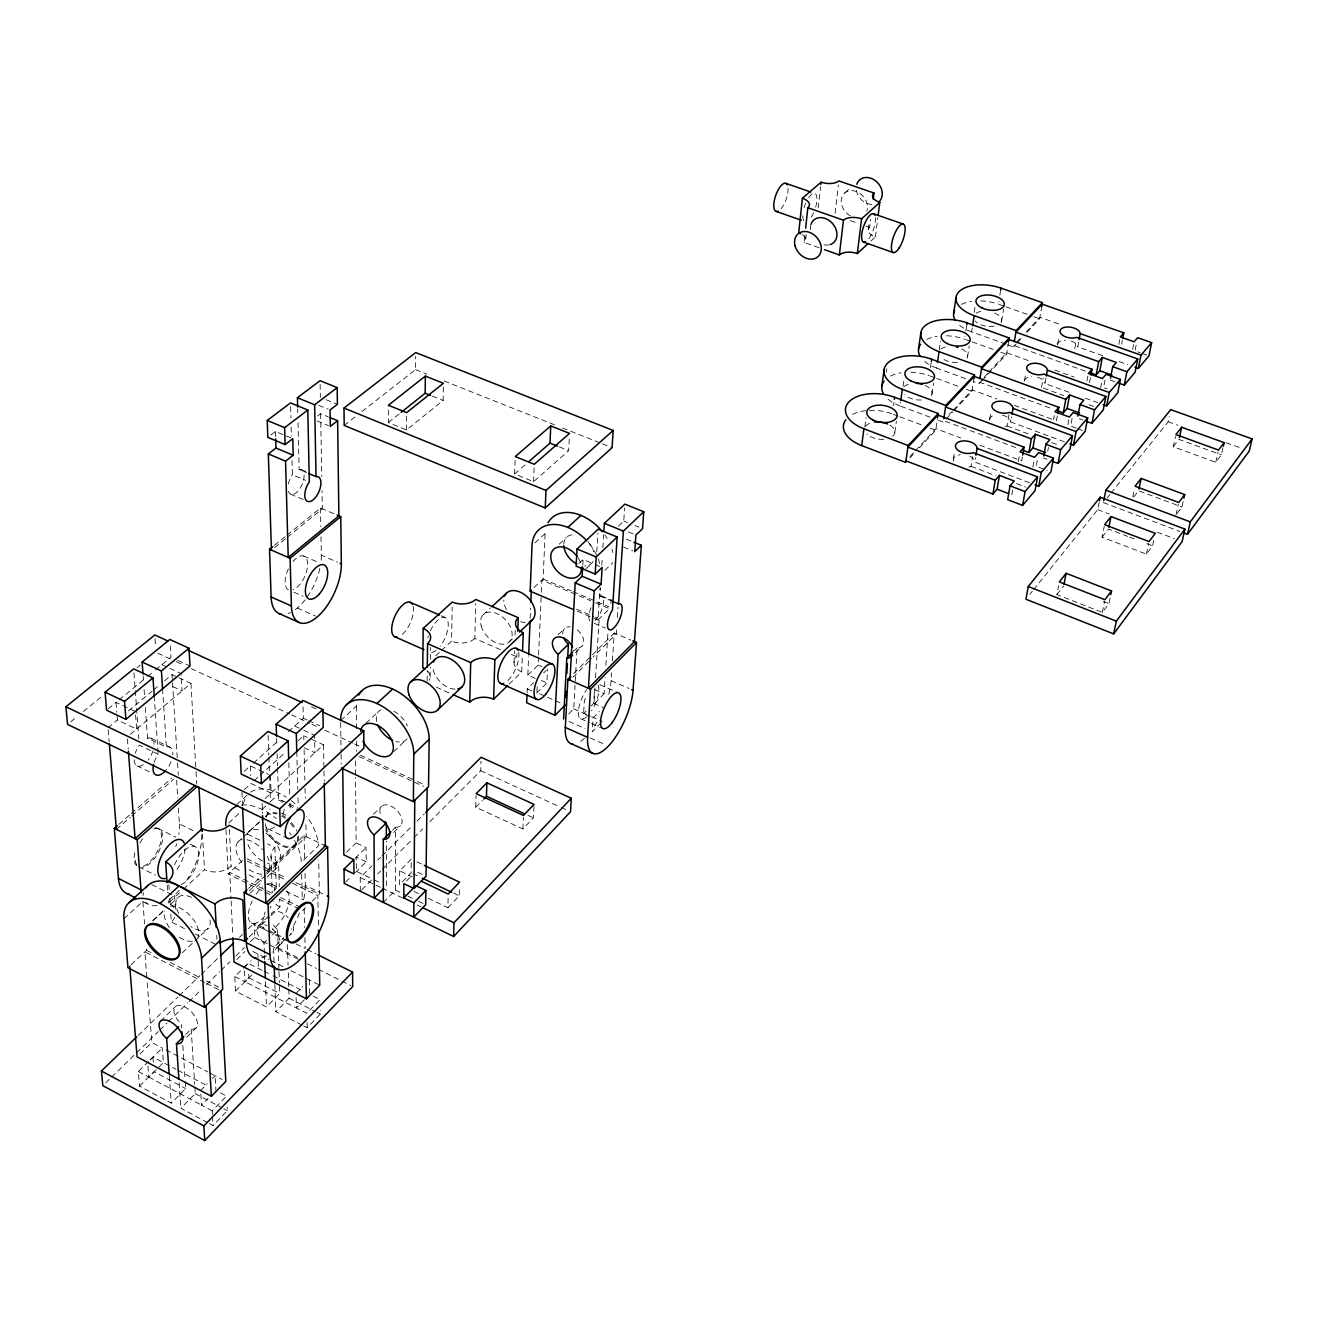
<?xml version="1.0" encoding="UTF-8"?>
<svg xmlns="http://www.w3.org/2000/svg" width="1318" height="1318" viewBox="0 0 1318 1318"><rect width="100%" height="100%" fill="white"/><g stroke="black" fill="none" stroke-linecap="round" stroke-linejoin="round"><path stroke-width="0.75" stroke-dasharray="5 3.75" d="M386.355 885.778L386.355 841.082M443.359 387.08L443.145 400.425L406.537 429.965L388.349 422.551L388.365 405.252M383.357 902.385L395.4 890.128L395.581 827.243A13.542 8.172 45.4 0 0 401.183 816.781A13.542 8.172 45.4 0 0 386.52 804.853A13.542 8.172 45.4 0 0 380.77 815.183M399.683 870.869L399.634 884.543L411.134 872.862L411.249 859.188L399.683 870.869L412.27 876.882M406.537 429.965L406.619 414.56M362.038 411.48L415.565 369.65L415.664 356.387M427.114 681.093L427.23 671.241M430.129 677.073L430.261 667.221M430.36 659.346L430.508 647.517M441.464 650.466L451.53 641.158L452.173 606.988M428.251 898.299L447.922 907.74L448.136 896.009M447.922 907.74L459.241 895.845L459.471 886.075M500.362 649.642L474.809 638.489L475.699 603.562M533.955 806.319L533.428 817.885L522.9 828.956L475.765 807.176L476.095 795.594M429.965 821.575L480.74 770.75L481.021 761.145M569.261 439.158L568.684 450.657L533.576 481.68L514.63 473.969L515.256 456.572M514.053 662.657L514.481 650.911M515.074 635.26L515.289 629.378M509.077 684.19L521.714 671.9A16.854 10.824 2 0 1 516.804 656.792L516.953 652.888M521.714 671.9L522.389 654.848M533.576 481.68L534.202 466.193M527.085 692.873L527.249 688.919L533.691 682.592M535.355 678.408L527.826 675.113L528.584 656.891M530.165 618.389L530.594 608.257M522.9 828.956L523.378 817.374M537.2 686.678L536.937 692.593L561.435 703.384M527.826 675.113L538.156 665.03L538.518 656.941M538.601 654.914L541.286 594.286M541.369 592.26L541.912 580.134L590.728 600.744M533.988 587.564L543.098 579.03L545.125 533.559A40.38 27.727 46.7 0 1 545.388 530.742M536.624 693.054L546.888 682.889L547.53 669.116M568.668 713.944L573.725 708.787L575.043 685.129M575.258 681.192L577.086 647.978A12.389 8.303 45.5 0 0 583.66 640.169A12.389 8.303 45.5 0 0 574.566 628.192M582.77 565.092L583.083 559.507L593.479 563.824M589.953 716.514L583.61 713.73L584.418 699.891L588.207 696.036M596.79 551.797L597.911 532.983M577.284 611.173L598.01 619.971L599.954 588.174M594.962 620.448A14.02 5.404 -66.9 0 0 603.216 604.797A14.02 5.404 -66.9 0 0 599.937 596.033L600.448 587.828M601.815 565.241L602.326 557.036M602.886 547.761L603.677 534.68M591.172 705.97L593.693 703.384L594.533 689.594L604.056 693.729L605.094 677.534M594.962 687.831L593.957 704.076L604.056 693.729M595.571 677.683L599.179 618.817L595.406 617.219M605.868 665.376L607.944 632.969M610.926 603.562L611.173 599.591M608.751 694.273A43.428 16.228 -66.2 0 0 611.107 680.698L611.618 672.757M612.409 660.829L614.237 633.019L630.927 640.12M616.544 629.806L616.28 633.892L593.116 657.056M617.368 617.516L618.043 607.269M618.422 526.096L623.76 521.038L624.633 507.875M818.956 247.702L804.095 242.446L804.985 234.274M805.677 239.448L806.336 233.319M818.214 208.03L820.603 186.53M835.118 213.236L838.38 184.965M868.298 229.678L869.32 221.572M870.885 241.079L875.416 236.927A13.18 6.656 6.9 0 1 869.682 227.388L870.687 219.299M875.416 236.927L877.854 217.602M864.872 426.999L866.091 417.691M886.289 372.417L886.767 368.743M897.986 416.06L892.319 413.934L892.615 411.859M893.472 405.614L893.901 402.484M894.84 432.32L896.388 421.15M930.113 417.213L900.029 405.96L900.54 402.27M903.044 386.273L904.082 378.909M934.824 377.755L929.272 375.712L929.569 373.653M930.459 367.491L931.216 362.335M931.958 394.164L933.572 383.126M965.616 378.711L936.637 368.084L937.164 364.443M939.157 350.143L940.492 341.065M919.354 447.774L935.731 430.228L937.691 417.015M970.312 341.23L964.595 339.171L965.056 336.123M965.847 331.049L966.621 325.958M974.167 312.382L975.106 306.32M967.56 356.849L969.257 345.959M1005.832 344.146L971.646 331.872L972.272 327.82M953.326 459.356L954.545 451.514M954.183 410.425L971.926 391.397L973.986 378.348M987.594 373.34L979.142 383.653L973.343 381.528M968.812 466.984A10.857 6.178 8.8 0 0 971.02 466.374L972.602 456.572M1004.036 306.171L998.401 304.178L998.896 301.179M999.868 295.166L1000.51 291.146M1029.49 482.75L974.842 462.091L975.534 457.824M1001.631 321.147L1003.608 309.038M989.67 419.256L990.938 411.513M981.877 380.721L1006.524 354.278L1008.649 341.395M1007.726 344.838L1013.427 346.881L1013.674 345.382L1086.559 371.544M1004.926 426.587A10.626 5.882 9.1 0 0 1007.067 426.011L1009.028 414.379M1064.384 441.794L1010.708 421.925L1011.581 416.85M1024.399 380.951L1025.717 373.307M1027.216 332.087L1039.638 318.758L1042.159 304.161M1011.829 494.81L1012.85 488.896M1018.32 461.629L1019.671 453.787M1022.373 456.951L1021.681 460.872L977.857 444.43M1041.5 387.459L1043.197 377.887M1069.013 392.27L1044.993 383.554L1046.162 376.866M1032.884 467.099L1034.284 459.257M1057.613 344.327L1058.964 336.765M1037.266 460.443L1036.212 466.308L1047.266 470.46M1047.728 451.333L1048.436 447.428M1053.576 419.503L1054.268 415.631M1056.393 420.837L1057.448 415.055M1074.763 348.71L1076.163 341.131M1102.754 355.745L1077.762 346.865L1078.816 341.082M1067.893 424.758L1068.964 418.959M1072.094 418.35L1070.644 426.076L1076.081 428.07M1086.922 381.133L1087.993 375.416M1089.541 382.599L1090.612 376.882M1110.036 598.207L1108.916 603.644L1102.293 612.425L1056.888 594.599L1058.634 585.538M1100.612 388.118L1102.079 380.474M1105.028 380.012L1103.545 387.657L1107.104 388.925M1118.801 344.459L1119.905 338.792M1121.618 344.146L1122.343 340.39M1033.625 589.64L1097.729 509.654L1099.13 502.537M1132.623 349.336L1133.76 343.685M1136.132 345.25L1135.012 350.901L1140.251 352.746M1153.761 540.495L1152.591 545.85L1146.363 554.104L1102.079 537.184L1104.237 526.459M1102.293 612.425L1104.517 601.535M1132.837 496.787L1134.304 489.703M1110.992 493.097L1168.176 421.744L1169.28 416.554M1146.363 554.104L1148.67 543.362M1222.989 447.856L1221.391 454.825L1215.756 462.272L1173.234 446.753L1175.491 436.291M1176.018 514.86L1178.358 504.234M1177.205 513.279L1181.982 506.969L1183.169 501.664M1215.756 462.272L1218.145 451.794M1056.888 594.599L1063.692 585.966M1102.079 537.184L1108.471 529.062L1127.648 536.36M1133.694 497.001L1138.604 490.774L1181.982 506.969M1173.234 446.753L1179.017 439.405L1221.391 454.825M1029.786 594.451L1032.34 591.238M1107.186 497.858L1109.723 494.678M910.03 456.473L914.132 452.09M915.499 450.624L935.945 428.696L960.723 437.988M948.96 414.742L951.695 411.826M953.062 410.359L972.157 389.881L997.051 399.024M988.961 371.874L1006.771 352.796L1029.869 361.116M1016.442 342.433L1020.577 337.985M1026.096 332.07L1039.886 317.292L1061.204 324.821M909.815 458.021L913.901 453.623M945.995 419.206L952.815 411.891M1013.427 346.881L1016.194 343.916M1017.562 342.433L1021.697 338.001M209.496 1123.579L213.071 1125.49L227.355 1110.662L227.157 1107.005M303.717 1025.981L307.209 1027.76L320.356 1014.086L320.274 1010.478M601.041 722.659L592.276 731.77L593.116 717.915L599.41 711.423M212.429 1114.517L212.214 1110.876L226.581 1096.049L219.48 1092.293M212.214 1110.876L201.522 1105.176L208.063 1098.421M304.359 999.769L296.418 1007.957L244.983 981.778M583.61 713.73L586.131 711.143M475.765 807.176L482.454 800.372M207.7 1122.623L180.879 1108.273L195.278 1093.627L194.817 1086.312M301.97 1025.074L275.824 1011.713L289.103 998.22L288.807 989.175M200.633 1090.546L207.19 1083.808M212.462 1078.486L215.081 1075.768L222.231 1079.574M295.973 993.426L302.646 986.655M406.554 880.935L411.924 875.465M148.539 1061.418L138.291 1071.485L139.494 1086.131L171.274 1103.133L185.706 1088.536L185.228 1081.221M262.101 970.295L248.245 963.343L234.769 976.605L235.461 991.103L266.45 1006.936L279.762 993.492L279.449 984.447M573.676 673.531L591.057 656.166M592.507 654.733L614.237 633.019M572.852 677.337L591.667 658.506M361.791 889.831L371.94 879.666M377.739 873.867L380.655 870.951M382.105 869.501L412.567 839.006M414.017 837.556L422.716 828.841M360.341 891.281L360.226 877.574L371.874 865.975M377.706 860.176L380.622 857.277M382.072 855.843L411.216 826.864M417.032 821.065L424.314 813.816M186.711 1037.167L196.102 1027.892M278.444 946.423L287.934 937.032M289.301 935.698L292.003 933.012M393.637 832.482L400.458 825.727M575.455 652.624L581.881 646.265M139.494 1086.131L154.041 1071.715L185.706 1088.536M235.461 991.103L248.888 977.808L248.641 972.387M345.58 882.071L350.983 876.717M138.291 1071.485L148.786 1077.086L163.383 1062.588L162.312 1047.975L151.801 1042.472L147.039 980.081M234.769 976.605L245 981.811L251.722 975.106M355.316 872.582L366.173 861.824L366.091 847.589L356.14 842.845L355.547 777.356M185.69 1034.548L191.192 1029.111A14.828 7.842 45.3 0 0 194.619 1015.832A14.828 7.842 45.3 0 0 176.035 1006.145A14.828 7.842 45.3 0 0 181.423 1024.02L181.686 1027.941M274.062 962.173L273.551 947.774L283.732 937.708M392.517 830.258L395.581 827.243M574.533 650.499L577.086 647.978M150.005 1059.969L152.921 1057.085L176.052 1069.293M150.582 1059.557L162.312 1047.975M244.341 967.33L251.095 960.641M355.185 858.298L366.091 847.589M543.675 672.905L546.245 670.368M302.613 910.606L305.414 907.855M312.366 901.001L319.384 894.115L318.676 859.929M598.01 619.971L609.493 608.669L592.606 601.535M264.391 953.276L263.995 942.996L266.714 940.327M272.151 934.989L277.587 929.651A14.218 8.023 45.4 0 1 271.936 922.287M105.737 1082.819L110.119 1078.552M111.585 1077.135L158.341 1031.533M159.808 1030.116L167.106 1022.982M168.572 1021.565L187.568 1003.047M189.034 1001.614L200.715 990.213M206.564 984.513L219.711 971.695M221.177 970.279L229.942 961.728M235.79 956.028L244.555 947.477M250.404 941.777L254.786 937.51L254.176 923.078L266.928 929.437M140.037 1053.972L151.801 1042.472M236.779 959.471L244.901 951.53M346.585 852.186L356.14 842.845M249.102 936.999L269.696 916.982M271.162 915.549L279.976 906.965L279.729 899.37M138.159 1035.454L177.815 997.051M179.281 995.617L199.842 975.715M201.308 974.282L218.936 957.214M239.497 937.296L242.43 934.462M248.311 928.762L254.176 923.078M160.582 1021.038L175.459 1006.59M258.542 925.862L269.498 915.219M373.406 814.277L381.66 806.237M558.222 634.699L564.714 628.406M604.814 570.397L612.804 562.72M250.008 893.324L261.458 882.401M267.175 876.948L278.625 866.025A19.342 13.328 -3.9 0 1 274.902 847.441L267.587 843.899M248.558 888.365L261.705 875.86M267.538 870.308L304.063 835.579L323.668 845.003M182.312 952.832L193.762 941.925M194.85 941.085L208.096 928.482M267.538 871.906L296.138 844.69M393.72 751.655L406.339 739.629M509.489 641.635L512.356 638.917M585.917 568.75L591.634 563.313M249.283 890.836L265.346 875.547M266.796 874.163L306.221 836.617L305.924 824.508M578.899 563.461L583.083 559.507M131.059 964.842L146.578 950.311L146.282 946.242M269.91 894.51L228.129 873.949L243.682 859.385M174.025 907.756A19.572 13.592 -7.3 0 0 168.457 903.011L181.966 890.523M183.466 889.139L204.471 869.699A18.963 12.982 -5.5 0 0 231.128 866.14L241.968 871.462M435.714 655.787L440.014 651.8M153.168 920.326L164.783 909.568M248.773 831.757L263.205 818.396M365.91 723.236L378.711 711.39M559.178 544.202L566.427 537.497M152.493 921.134L164.421 910.079M170.384 904.56L177.831 897.657M238.064 841.856L242.413 837.82M243.863 836.485L259.794 821.724M483.212 614.732L490.444 608.026M262.035 809.417L269.284 802.728M270.734 801.393L279.432 793.37M265.066 798.56L323.536 744.851L309.153 738.179M123.925 918.778L142.871 901.446L144.568 923.836M228.673 822.976L240.271 812.366M340.637 720.584L356.338 706.217A44.235 27.447 46.4 0 1 356.47 703.285M534.927 542.884L545.125 533.559M236.812 804.557L248.443 793.947M254.044 780.767L258.608 776.631M260.124 775.264L285.973 751.837M297.983 740.914L303.75 735.691L307.341 737.355M244.209 771.327L250.305 765.857L268.641 774.572M253.353 763.155L279.334 739.81M288.51 731.572L303.321 718.228L302.992 704.356M118.933 824.31L129.774 814.837M131.322 813.486L171.604 778.295M116.396 829.417L130.334 817.226M131.866 815.875L173.679 779.3M844.822 192.889L850.818 187.634M514.63 473.969L525.388 464.595M130.383 734.324L136.627 729.068M178.918 677.798L190.978 683.383L136.627 729.118L117.417 719.941L116.956 714.076M108.027 727.75L117.417 719.941M128.439 710.847L152.048 691.242M153.629 689.924L159.923 684.701M164.569 680.796L172.032 674.602L177.205 677.007M108.142 708.853L116.033 702.379L135.326 711.506L136.627 729.118M119.197 699.825L146.1 677.683M147.682 676.381L154.025 671.175M155.606 669.874L170.945 657.204L170.088 643.398M70.711 721.819L77.037 716.679M83.347 711.522L102.293 696.085M137.023 667.781L140.169 665.195M274.325 545.421L285.462 536.393M287.044 535.108L320.472 508.007L338.874 515.849M274.622 547.53L285.742 538.502M287.34 537.217L322.333 508.814L322.004 490.609M388.349 422.551L399.552 413.638M344.196 425.434L355.547 416.554M317.704 415.994L320.636 413.737L328.182 416.834M270.882 435.006L275.495 431.497L292.761 438.68M850.341 220.65L858.084 223.352M865.811 226.037L869.682 227.388M1141.998 353.372L1147.22 355.217M1005.898 306.83L1032.142 316.106M1034.02 316.781L1039.638 318.758M1119.097 361.56L1127.813 364.658M1110.118 379.979L1115.423 381.891M1054.894 370.127L1074.137 377.063M972.223 341.906L993.179 349.468M1000.807 352.219L1006.524 354.278M1168.176 421.744L1177.831 425.236M1226.07 442.683L1241.507 448.268M1085.307 398.184L1097.713 402.682M1043.345 388.135L1063.725 395.532M1088.948 404.708L1094.319 406.652M979.373 382.154L1051.863 408.679M1079.31 418.729L1082.918 420.047M1014.267 405.367L1054.466 420.145M1077.877 428.745L1083.314 430.739M936.686 378.431L958.944 386.619M966.358 389.354L971.926 391.397M1007.067 426.011L1031.566 435.105M1051.78 442.601L1059.029 445.286M1015.634 447.543L943.507 420.59L943.276 422.122L937.625 420.014M1043.395 457.923L1047.069 459.29M899.865 416.768L922.518 425.269M930.063 428.103L935.731 430.228M1103.364 502.603L1179.857 531.434M1097.729 509.654L1109.245 514.004M1157.188 532.126L1174.453 538.667M971.02 466.374L995.963 475.831M1016.54 483.624L1025.783 487.116M1129.575 537.085L1137.253 540.018M1146.841 543.659L1152.591 545.85M1103.265 601.436L1108.916 603.644M415.565 369.65L427.016 374.197M444.182 381.001L554.845 424.94M562.489 427.971L600.646 443.112M602.557 443.869L612.096 447.659M432.353 396.108L443.145 400.425M559.343 446.917L568.684 450.657M326.04 399.683L337.408 404.313M623.76 521.038L627.516 522.571M635.029 525.635L638.785 527.167M318.676 405.301L328.166 409.19M628.373 531.978L635.902 535.059M626.396 539.161L631.997 541.467M317.078 420.936L328.429 425.599M623.496 547.069L632.871 550.908M595.209 564.549L600.398 566.707M301.163 469.636L306.797 471.992M601.651 596.016L610.942 599.937M298.016 422.732L299.137 469.472L306.517 472.585M599.937 596.033L611.552 600.926M543.098 579.03L571.254 590.892M573.132 591.683L608.784 606.741M292.019 460.575L292.382 474.777L305.545 480.345M576.559 609.213L593.528 616.412M290.454 494.118L303.568 499.703M594.319 623.365L605.456 628.109M320.999 536.723L321.328 555.191L337.589 562.226M611.107 680.698L628.917 688.424M303.651 556.015L318.33 562.407M441.201 615.786L444.874 617.384M599.822 684.717L616.445 691.934M538.156 665.03L541.912 666.661M511.318 654.403L516.804 656.792M541.286 680.434L546.888 682.889M593.693 703.384L603.183 707.535M573.725 708.787L589.789 715.855M591.584 716.646L602.293 721.358M527.249 688.919L532.884 691.39M293.898 592.243L303.058 596.28M580.497 718.672L589.723 722.742M591.568 723.549L602.639 728.426M568.981 721.457L585.11 728.59M297.308 608.043L315.48 616.083M590.2 737.915L604.797 744.39M436.357 687.205L451.201 693.828M480.74 770.75L559.326 806.616M561.188 807.456L568.684 810.883M311.526 706.843L317.127 709.413M528.007 815.397L533.428 817.885M177.881 660.4L189.99 665.985M303.321 718.228L306.946 719.892M308.742 720.715L319.599 725.724M157.814 653.184L174.52 660.895M176.381 661.751L183.812 665.178M191.242 668.605L289.631 713.994M291.492 714.85L310.043 723.417M311.905 724.274L317.473 726.828M324.903 730.254L352.746 743.105M354.608 743.962L360.176 746.532M360.44 755.214L415.648 780.75M417.493 781.607L424.857 785.017M161.933 664.667L181.027 673.498L182.065 690.929L169.989 685.245M294.639 726.02L301.871 729.431M303.7 730.221L314.557 735.312M359.023 756.532L423.457 786.368M304.128 747.718L314.936 752.809L314.574 735.263M416.817 861.84L424.248 865.382M151.208 738.278L170.022 747.24M282.068 800.57L287.423 803.107M289.219 803.964L298.148 808.214M145.359 707.552L147.534 738.179L166.381 747.158A15.552 7.644 -62.4 0 1 172.773 754.819M277.571 767.85L278.642 800.603L282.316 802.365M288.461 805.282L294.622 808.231M417.625 872.17L422.683 874.592M412.995 873.735L420.393 877.277M453.705 893.192L459.241 895.845M154.157 762.331A15.552 7.644 -62.4 0 1 158.176 754.193L139.28 745.164A15.503 7.727 -62.3 0 0 135.26 753.27M281.442 813.124L288.609 816.55M366.173 861.824L356.272 857.079L356.404 871.346L372.269 878.991M413.934 891.429L419.305 893.999M374.015 879.831L381.067 883.225M395.4 890.128L406.092 895.284M407.872 896.141L416.785 900.425M418.564 901.281L425.698 904.725M136.99 765.824L152.377 773.238M267.818 828.841L287.472 838.297M360.226 877.574L380.441 887.327M382.286 888.2L402.501 897.953M417.196 905.054L420.87 906.817M247.471 834.146L260.272 840.357M178.375 808L179.38 823.898L194.652 831.345M305.018 873.406L305.315 885.35L324.129 894.527M247.059 858.792L261.524 865.86M263.336 866.75L286.846 878.216M295.875 882.632L319.384 894.115M247.306 861.148L261.771 868.216M263.584 869.106L285.281 879.716M292.514 883.241L317.836 895.614L318.495 926.142M158.078 828.429L175.904 837.177M190.187 844.179L195.525 846.799M271.87 884.246L278.938 887.706M286.022 891.182L303.7 899.848M249.201 875.004L265.462 882.978M267.274 883.867L276.302 888.299A19.095 13.394 -4.3 0 0 273.123 892.912M271.475 892.994L229.727 872.467L231.012 898.942M280.553 897.459L300.537 907.295M279.004 898.991L298.988 908.827M268.757 930.343L283.337 937.609M296.089 943.952L305.183 948.499M307.012 949.405L316.122 953.935M138.851 866.898L155.491 875.185M251.458 923.028L289.301 941.892M151.751 884.576L173.943 895.68M277.39 947.444L300.52 959.01M254.786 937.51L298.313 959.29M307.374 963.82L316.435 968.368M318.248 969.274L340.011 980.164M341.823 981.07L350.901 985.617M252.743 951.448L268.872 959.537M270.717 960.46L283.584 966.934M290.932 970.625L319.747 985.156M142.657 901.479L149.544 904.939M170.813 914.148L171.34 921.99L186.036 929.404M195.212 934.034L215.394 944.232M263.929 971.234L271.244 974.925M273.073 975.847L302.349 990.642M313.124 996.128L320.043 999.621L306.83 1013.262L296.418 1007.957L296.089 997.051M248.888 977.808L279.762 993.492M289.103 998.22L315.15 1011.45M316.88 1012.323L320.356 1014.086M146.578 950.311L152.015 953.095M170.137 962.371L199.133 977.198M206.382 980.905L222.693 989.258M204.685 982.536L144.881 951.909L146.875 978.071M206.498 983.459L220.996 990.889M165.953 1049.886L207.816 1071.929M209.628 1072.901L215.081 1075.768L215.921 1090.414M177.864 1070.249L206.86 1085.587M195.278 1093.627L222.001 1107.828M223.796 1108.767L227.355 1110.662M148.786 1077.037L201.506 1105.127M108.191 729.777L109.196 741.968M116.033 702.379L116.791 712.181M147.913 1066.064L148.786 1077.086M152.921 1057.085L153.349 1062.572M127.434 738.97L128.208 749.135M133.975 672.872L134.996 686.777M135.276 690.665L136.281 704.29M136.578 708.376L138.835 739.036M143.118 675.903L143.398 679.857M144.09 689.578L144.634 697.354M169.297 1075.686L171.274 1103.133M168.836 884.724L169.231 890.606M169.758 898.448L170.286 906.306M154.206 695.772L157.633 746.021M157.765 748.064L158.176 754.193M167.238 885.152L167.765 892.83M168.292 900.474L168.457 903.011M179.116 1082.671L180.879 1108.273M162.575 688.82L166.381 747.158M174.503 895.449L175.409 909.173M182.856 1045.586L185.097 1079.409M155.063 638.851L155.573 646.545M172.032 674.602L172.427 680.763M172.543 682.823L177.419 760.865M177.551 762.908L178.309 775.231M176.628 780.19L177.749 798.065M191.192 1029.111L194.702 1084.483M200.83 1094.154L201.522 1105.176M190.978 683.383L195.904 769.679M196.02 771.738L196.728 784.062M212.544 1116.346L213.071 1125.49M202.461 833.964L204.471 869.699M216.712 935.352L216.926 939.273M225.971 829.648L228.129 873.949M229.381 829.384L231.128 866.14M231.111 900.985L232.775 935.632M244.505 970.905L245 981.811M242.561 805.973L241.935 791.706L251.013 783.469L271.08 793.074L270.487 775.396M250.305 765.857L250.684 775.692M257.867 954.034L258.081 959.455M258.163 961.267L258.46 968.499M264.473 955.336L264.621 959.438M265.478 981.58L266.45 1006.936M262.134 803.354L262.513 813.552M270.964 856.074L272.282 892.896M274.852 984.546L275.824 1011.713M274.902 847.441L276.302 888.299M277.587 929.651L278.955 969.966M279.021 971.778L279.4 982.635M268.131 735.444L268.823 755.247M268.888 757.207L269.449 773.122M269.515 775.165L270.454 801.822M276.599 738.129L276.862 746.004M277.109 753.797L277.505 765.791M278.625 866.025L279.301 886.635M287.423 944.644L288.065 965.188M288.312 972.898L288.757 987.363M288.807 762.71L289.746 794.836M289.993 803.057L290.224 811.262M275.495 431.497L275.66 437.016M304.161 909.074L304.623 927.427M304.886 937.609L305.15 947.807M307.061 1022.323L307.209 1027.76M290.619 406.669L290.916 417.872M291.146 427.048L291.377 436.209M301.674 874.328L302.349 900.54M296.764 751.458L297.786 789.498M298 797.687L298.214 805.891M297.687 408.926L297.769 412.649M303.75 735.691L303.848 739.727M304.096 749.81L304.837 780.091M305.035 788.164L305.282 798.263M309.302 979.867L309.664 994.382M304.063 835.579L304.705 861.461M323.536 744.851L323.981 769.086M324.03 771.112L324.212 781.212M320.126 384.395L320.356 397.377M320.636 413.737L321.757 476.441M320.472 508.007L320.801 526.475M340.654 722.561L341.049 752.199M341.082 754.176L341.214 764.061M356.338 706.217L356.535 728.838M356.651 741.161L356.733 751.458M355.399 760.98L355.531 775.297M788.049 188.144A14.844 5.552 -70.9 0 1 780.981 208.854M871.808 204.422A14.63 11.747 49.5 0 1 856.272 189.397M850.39 215.921A14.762 11.78 49.4 0 1 841.807 197.354A14.762 11.78 49.4 0 1 858.265 192.428A14.762 11.78 49.4 0 1 866.832 210.995M829.022 244.884A15.025 11.829 49.3 0 1 823.701 244.736M810.471 229.662A15.025 11.829 49.3 0 1 810.636 225.642M875.432 217.552A15.025 5.14 -70.7 0 1 868.232 239.464M808.659 197.667A14.893 5.42 -70.9 0 1 815.875 194.257A14.893 5.42 -70.9 0 1 815.628 207.305M813.552 212.857A14.893 5.42 -70.9 0 1 809.812 218.969M803.848 220.6A14.893 5.42 -70.9 0 1 802.794 215.773M804.128 207.651A14.893 5.42 -70.9 0 1 805.644 203.367M802.547 234.703A13.295 6.788 5.9 0 1 804.095 242.446M971.646 331.872A31.846 16.722 8.4 0 1 958.137 323.948M961.448 304.376A31.846 16.722 8.4 0 1 971.465 301.41M980.724 300.899A31.846 16.722 8.4 0 1 998.401 304.178M1057.613 344.542A10.182 5.371 9.6 0 1 1065.521 340.192M1071.221 341.082A10.182 5.371 9.6 0 1 1077.762 346.865M994.612 313.025A14.251 7.48 8.5 0 1 1001.021 322.613M994.233 326.189A14.251 7.48 8.5 0 1 975.073 320.982M976.111 313.173A14.251 7.48 8.5 0 1 980.987 311.427M936.637 368.084A32.538 17.496 8.2 0 1 922.962 359.847M926.752 339.451A32.538 17.496 8.2 0 1 937.065 336.321M946.555 335.777A32.538 17.496 8.2 0 1 964.595 339.171M1024.448 380.688A10.396 5.618 9.3 0 1 1031.714 376.635M1037.612 377.31A10.396 5.618 9.3 0 1 1044.993 383.554M961.728 348.924A14.547 7.826 8.2 0 1 966.901 358.364M957.28 362.417A14.547 7.826 8.2 0 1 941.036 357.425M940.805 349.138A14.547 7.826 8.2 0 1 945.451 346.996M900.029 405.96A33.247 18.304 7.8 0 1 888.035 399.14M890.49 376.075A33.247 18.304 7.8 0 1 901.133 372.813M910.853 372.22A33.247 18.304 7.8 0 1 929.272 375.712M989.686 419.997A10.626 5.882 9.1 0 1 994.711 415.088M1002.471 415.203A10.626 5.882 9.1 0 1 1010.708 421.925M924.923 385.334A14.877 8.188 7.9 0 1 929.964 397.13M921.298 399.997A14.877 8.188 7.9 0 1 904.758 394.823M903.983 386.817A14.877 8.188 7.9 0 1 909.486 383.933M852.581 414.396A33.988 19.177 7.5 0 1 892.319 413.934M953.573 461.234A10.857 6.178 8.8 0 1 960.278 454.677M969.768 456.209A10.857 6.178 8.8 0 1 974.842 462.091M889.996 425.22A15.206 8.583 7.5 0 1 892.599 436.307M883.653 439.322A15.206 8.583 7.5 0 1 866.799 433.935M865.564 426.34A15.206 8.583 7.5 0 1 871.89 422.551M597.136 721.951A43.428 16.228 -66.2 0 1 592.853 728.59M584.517 738.278A43.428 16.228 -66.2 0 1 578.289 742.726M589.739 620.992A14.02 5.404 -66.9 0 1 591.452 606.478M598.174 685.146A19.441 7.265 -66.2 0 1 591.551 710.814M586.609 716.761A19.441 7.265 -66.2 0 1 578.322 712.659A19.441 7.265 -66.2 0 1 586.642 689.742M321.328 555.191A41.468 20.083 -65.4 0 1 321.032 561.402M319.829 568.486A41.468 20.083 -65.4 0 1 295.067 609.806M290.421 612.606A41.468 20.083 -65.4 0 1 288.065 613.578M299.137 469.472A13.361 6.672 -66.4 0 1 301.509 485.848A13.361 6.672 -66.4 0 1 288.296 491.235M288.329 483.97A13.361 6.672 -66.4 0 1 292.382 474.777M292.942 561.633A18.551 8.995 -65.4 0 1 307.621 564.022A18.551 8.995 -65.4 0 1 293.239 589.805M288.395 589.821A18.551 8.995 -65.4 0 1 288.51 568.651M407.064 738.805A19.77 12.257 46.4 0 1 396.01 741.573M376.701 721.523A19.77 12.257 46.4 0 1 381.676 709.463M393.967 711.275A19.77 12.257 46.4 0 1 407.427 726.136M604.88 534.96A40.38 27.727 46.7 0 1 607.12 538.436M611.914 549.112A40.38 27.727 46.7 0 1 612.821 552.555M589.41 543.79A40.66 27.727 46.6 0 1 599.987 564.829M562.737 634.04A12.389 8.303 45.5 0 1 570.299 626.874M573.363 650.268A12.455 8.303 45.5 0 1 573.445 651.207M578.075 557.761A18.172 12.389 46.6 0 1 581.287 565.735M593.001 561.534A18.04 12.389 46.6 0 1 584.615 565.999M563.758 544.268A18.04 12.389 46.6 0 1 574.912 534.795M587.779 541.55A18.04 12.389 46.6 0 1 593.841 551.913M413.111 606.247A18.88 8.386 -65.7 0 1 400.244 635.902M525.289 622.475A18.6 12.373 46.5 0 1 520.61 621.668M506.474 609.69A18.6 12.373 46.5 0 1 503.789 600.102M455.023 689.199A19.243 12.323 46.4 0 1 432.749 666.068M518.682 652.163A19.193 7.76 -66 0 1 505.684 682.362M430.36 630.729A18.979 8.188 -65.8 0 1 446.967 619.081A18.979 8.188 -65.8 0 1 440.294 646.117M436.077 650.466A18.979 8.188 -65.8 0 1 430.179 652.344M427.74 637.846A18.979 8.188 -65.8 0 1 428.284 636.017M474.809 638.489A16.722 10.56 0.8 0 1 451.53 641.158M427.246 670.681A17.134 11.022 -0.3 0 1 429.24 680.319M241.458 805.1A46.888 26.953 46.3 0 1 276.203 818.593M289.449 832.564A46.888 26.953 46.3 0 1 291.311 835.167M294.589 840.472A46.888 26.953 46.3 0 1 301.344 862.252L318.379 845.859A46.542 27.019 46.3 0 0 306.666 816.32M243.517 803.832A46.542 27.019 46.3 0 1 246.664 796.056M250.601 792.184A46.542 27.019 46.3 0 1 286.385 797.225M291.146 800.57A46.542 27.019 46.3 0 1 297.044 805.545M272.332 928.91A14.317 8.007 45.4 0 1 279.976 941.711A14.317 8.007 45.4 0 1 273.551 947.774M263.995 942.996A14.317 8.007 45.4 0 1 256.994 928.811A14.317 8.007 45.4 0 1 267.01 925.598M293.239 926.307A14.218 8.023 45.4 0 1 290.174 934.1M270.948 914.494A14.218 8.023 45.4 0 1 288.197 917.641M265.989 833.223A20.956 12.027 46.2 0 1 280.355 854.624A20.956 12.027 46.2 0 1 267.636 863.274M262.546 861.082A20.956 12.027 46.2 0 1 247.141 842.037M247.076 834.656A20.956 12.027 46.2 0 1 260.915 830.604M297.324 836.881A20.791 12.06 46.3 0 1 285.627 847.293A20.791 12.06 46.3 0 1 265.593 829.467M265.396 816.567A20.791 12.06 46.3 0 1 276.5 813.964M281.607 816.106A20.791 12.06 46.3 0 1 284.853 818.181M290.421 823.305A20.791 12.06 46.3 0 1 294.968 829.912M143.036 895.482A48.585 26.508 46.2 0 1 143.629 892.681M192.379 941.233A21.698 11.829 46.2 0 1 177.633 936.011M169.314 927.46A21.698 11.829 46.2 0 1 164.602 911.117M170.45 906.125A21.698 11.829 46.2 0 1 191.242 916.817A21.698 11.829 46.2 0 1 197.881 937.444M155.013 827.803A21.516 10.313 -61.6 0 1 159.824 845.481A21.516 10.313 -61.6 0 1 141.982 866.651M136.841 865.778A21.516 10.313 -61.6 0 1 134.897 852.169M298.28 836.139A20.791 12.06 46.3 0 1 284.902 846.09A20.791 12.06 46.3 0 1 265.346 825.266M265.791 816.798A20.791 12.06 46.3 0 1 277.455 813.239M282.563 815.381A20.791 12.06 46.3 0 1 285.808 817.457M291.377 822.58A20.791 12.06 46.3 0 1 296.764 830.95M261.854 874.147A21.055 12.01 46.2 0 1 247.224 867.985M241.869 862.483A21.055 12.01 46.2 0 1 242.298 839.681M246.828 839.764A21.055 12.01 46.2 0 1 262.562 849.665M267.175 856.338A21.055 12.01 46.2 0 1 266.681 872.631M210.007 919.898A21.599 11.862 46.2 0 1 190.731 926.505M178.638 913.341A21.599 11.862 46.2 0 1 177.946 897.525A21.599 11.862 46.2 0 1 193.532 898.448M266.615 884.378A21.912 9.588 -62.3 0 1 274.754 889.65M270.997 906.24A21.912 9.588 -62.3 0 1 270.075 908.102M264.687 916.224A21.912 9.588 -62.3 0 1 250.041 921.859A21.912 9.588 -62.3 0 1 252.216 900.935M256.252 893.95A21.912 9.588 -62.3 0 1 262.611 886.866M174.553 864.872A21.648 10.083 -61.8 0 1 192.412 846.222A21.648 10.083 -61.8 0 1 197.436 862.746A21.648 10.083 -61.8 0 1 180.632 884.839M174.783 917.246A19.572 13.592 -7.3 0 1 171.34 921.99M279.976 906.965A19.095 13.394 -4.3 0 1 273.518 901.018M305.315 885.35A49.096 21.187 -62.4 0 1 303.618 899.782M299.45 912.929A49.096 21.187 -62.4 0 1 291.426 929.174M284.457 939.405A49.096 21.187 -62.4 0 1 272.068 952.14M266.533 955.748A49.096 21.187 -62.4 0 1 261.129 957.856M278.642 800.603A15.832 7.117 -63.1 0 1 283.304 801.575M284.276 809.334A15.832 7.117 -63.1 0 1 282.019 816.501M274.539 826.864A15.832 7.117 -63.1 0 1 265.396 823.651M266.302 817.341A15.832 7.117 -63.1 0 1 270.058 808.923M286.319 891.33A21.961 9.49 -62.4 0 1 287.077 909.255A21.961 9.49 -62.4 0 1 272.464 929.272M266.763 930.557A21.961 9.49 -62.4 0 1 265.083 912.105M201.621 834.739A48.272 22.703 -61.7 0 1 184.767 883.192M179.347 890.095A48.272 22.703 -61.7 0 1 168.44 900.178M157.056 905.466A48.272 22.703 -61.7 0 1 145.672 902.319M179.38 823.898A48.091 23.016 -61.5 0 1 178.82 834.245M176.645 843.833A48.091 23.016 -61.5 0 1 175.722 846.716M147.534 738.179A15.503 7.727 -62.3 0 1 154.058 744.258M153.02 750.733A15.503 7.727 -62.3 0 1 148.127 760.074M143.398 764.638A15.503 7.727 -62.3 0 1 134.189 759.168M171.076 761.656A15.552 7.644 -62.4 0 1 166.414 769.663M185.014 848.627A21.599 10.165 -61.7 0 1 174.981 871.709M153.712 828.956A21.516 10.313 -61.6 0 1 161.356 845.085A21.516 10.313 -61.6 0 1 141.965 867.458M136.759 864.921A21.516 10.313 -61.6 0 1 135.441 856.585M139.922 843.059A21.516 10.313 -61.6 0 1 144.222 836.568M481.218 625.935A18.814 12.356 46.5 0 0 507.628 643.036A18.814 12.356 46.5 0 0 500.329 615.457A18.814 12.356 46.5 0 0 481.218 625.935"/><path stroke-width="1.5" d="M386.355 837.045L386.355 822.893L374.048 834.986L374.279 897.986L383.67 888.48M415.813 885.63L425.879 890.441L425.698 904.725L413.753 917.114L413.885 902.814L403.786 897.953L403.868 883.67L414 888.53L426.044 876.19L427.147 788.082M341.263 768.015L413.374 801.624L413.77 754.127A44.548 27.398 46.4 0 0 377.113 703.614A44.548 27.398 46.4 0 0 340.637 720.584M414 888.53L414.775 800.24M401.15 412.353L425.17 393.225L425.335 376.091L443.408 383.274L406.636 412.633L388.365 405.252L425.335 376.091M522.587 649.955L523.279 632.689A17.052 10.742 2.1 0 1 518.287 617.697L475.814 599.443A16.903 10.478 0.9 0 1 452.255 602.046L423.193 628.406L422.765 667.748A17.134 11.022 -0.3 0 1 425.154 669.033M427.279 667.287L427.576 643.629A17.332 10.956 -0.1 0 0 423.193 628.406M358.776 695.064A44.235 27.447 46.4 0 1 399.601 692.807A44.235 27.447 46.4 0 1 429.141 739.332L428.548 786.714L413.374 801.624M353.553 859.764L344.031 869.122L344.212 883.422L453.656 936.505L453.952 922.781L571.304 798.263L481.119 757.306L425.78 812.366M507.677 685.558L493.624 699.215A17.282 11.318 1 0 0 469.735 702.099L470.707 662.592L427.576 643.629M483.805 799.021L486.474 796.286L486.886 782.81L534.037 804.392L523.46 815.43L476.144 793.65L486.886 782.81M493.624 699.215L494.86 659.774L523.279 632.689M517.76 631.371L518.287 617.697M573.511 609.559L530.149 591.156L532.011 545.553A40.66 27.727 46.6 0 1 551.352 524.564A40.66 27.727 46.6 0 1 586.625 540.611M527.002 694.85L526.689 702.758L555.043 715.295L565.191 705.031M528.666 654.865L530.001 622.442M530.841 602.178L531.253 592.062M545.224 507.957L545.998 490.444L613.167 430.442L415.697 352.598L343.998 408.069L344.196 425.434L545.224 507.957L612.096 447.659L613.167 430.442M528.469 461.926L549.985 443.178L550.759 425.928L569.557 433.391L534.284 464.266L515.256 456.572L550.759 425.928M555.043 715.295L558.091 654.354A12.455 8.303 45.5 0 1 555.619 637.599A12.455 8.303 45.5 0 1 572.49 647.171M563.61 719.084L566.806 658.127L572.605 652.41M565.62 697.14L565.933 691.225M566.855 673.531L567.366 663.761M567.679 657.913L568.404 644.238A12.389 8.303 45.5 0 1 563.626 637.681M572.539 744.011A43.428 16.228 -66.2 0 1 565.323 727.487L567.893 679.33L570.776 676.431M569.969 680.236L575.192 582.902L582.144 576.263L582.671 566.954M603.908 530.907L604.369 523.345L624.88 504.119L643.744 511.763L623.381 531.121L618.554 603.875A14.07 5.321 -67 0 1 620.119 617.911A14.07 5.321 -67 0 1 608.619 629.263A14.07 5.321 -67 0 1 612.458 609.872L617.17 537.019L598.125 529.193L577.02 548.98L576.098 566.114L595.192 574.088L602.128 567.432L601.107 584.204L594.204 590.892L588.421 688.276L634.436 641.619L641.339 545.29L633.876 542.225M571.304 798.263L570.546 811.723L453.656 936.505M595.192 574.088L596.214 556.954L617.17 537.019M636.495 642.492L633.052 690.204A43.576 15.915 -66.3 0 1 608.191 746.285A43.576 15.915 -66.3 0 1 587.63 737.372L590.513 689.182L636.495 642.492L632.788 640.91M643.744 511.763L642.541 528.683L635.902 535.059L634.732 551.682L641.339 545.29M878.134 215.444L879.781 202.428A13.295 6.574 6.9 0 1 873.966 193.005L838.841 180.928A13.18 6.475 6.2 0 1 821.081 182.197L802.398 198.211L798.708 232.808A13.295 6.788 5.9 0 1 800.718 233.648M805.644 228.162L807.852 207.75A13.411 6.705 5.9 0 0 802.398 198.211M820.834 184.372L821.081 182.197M867.87 243.846L857.326 253.534A13.427 6.903 6.7 0 0 839.368 254.951L843.454 220.172L807.852 207.75M857.326 253.534L861.577 218.804L879.781 202.428M873.208 199.067L873.966 193.005M938.218 413.522L908.135 445.533L905.73 462.404L861.708 445.599L863.9 428.762A34.153 19.078 7.4 0 1 849.121 401.677A34.153 19.078 7.4 0 1 894.609 397.262L938.218 413.522L937.675 417.229M881.89 386.059L884.098 369.501M894.329 399.354L894.609 397.262M900.804 400.408L902.336 389.321A33.395 18.221 7.8 0 1 887.376 363.373A33.395 18.221 7.8 0 1 931.661 359.237L974.529 374.889L973.953 378.563M918.547 348.99L920.87 332.647M931.365 361.313L931.661 359.237M937.444 362.615L939.059 351.659A32.67 17.398 8.1 0 1 923.951 326.782A32.67 17.398 8.1 0 1 967.099 322.894L1009.226 337.985L1008.632 341.609M953.622 313.536L956.044 297.374M943.803 418.663L945.797 405.466L974.529 374.889M966.786 324.936L967.099 322.894M972.585 325.793L974.167 315.661A31.994 16.64 8.4 0 1 958.944 291.756A31.994 16.64 8.4 0 1 1000.988 288.131L1042.423 302.662L1041.731 306.699M979.982 378.315L981.762 367.195L1009.226 337.985M1000.675 290.141L1000.988 288.131M975.946 455.254L977.05 448.384A10.906 6.145 8.8 0 0 963.82 440.887A10.906 6.145 8.8 0 0 956.571 448.944A10.906 6.145 8.8 0 0 973.228 452.634L1037.53 476.869L1035.058 490.642L1022.603 505.371L1007.66 499.67L1010.049 485.848L1014.217 481.004L999.439 475.403L995.238 480.23L992.915 494.052L905.944 460.855M1014.316 341.593L1016.145 330.62L1042.423 302.662M992.915 494.052L997.116 489.209L999.439 475.403M1012.01 414.313L1013.015 408.382A10.659 5.865 9.1 0 0 999.967 401.183A10.659 5.865 9.1 0 0 993.047 408.877A10.659 5.865 9.1 0 0 1009.357 412.435L1072.506 435.731L1069.969 449.339L1058.074 463.409L1052.571 461.349M1022.702 455.007L1024.07 447.181L937.988 415.071L907.904 447.082L995.238 480.23M1023.229 450.377L1028.93 452.519L1031.335 438.861L1035.338 434.265L1049.836 439.635L1045.866 444.265L1043.757 455.962M1022.603 505.371L1025.058 491.548L1037.53 476.869M1028.93 452.519L1032.933 447.889L1035.338 434.265M1046.311 376.042L1047.349 370.16A10.429 5.601 9.3 0 0 1034.498 363.257A10.429 5.601 9.3 0 0 1027.892 370.605A10.429 5.601 9.3 0 0 1043.872 374.048L1105.884 396.471L1103.281 409.914L1091.93 423.342L1086.526 421.365M1035.058 484.859L1038.765 486.26L1041.236 472.503L1053.444 458.137L1038.666 452.618L1034.63 457.297L1020.017 451.843L1024.07 447.181M1057.794 413.111L1058.848 407.328L974.282 376.421L945.566 406.998L1031.335 438.861M1028.254 586.51L1025.931 599.245L1113.677 633.909L1182.131 541.566L1184.915 529.095L1100.184 497.216L1028.254 586.51L1116.346 621.14L1184.915 529.095M1053.444 458.137L1050.94 471.844L1038.765 486.26M1057.58 410.771L1063.296 412.863L1065.784 399.387L1069.606 394.988L1083.841 400.161L1080.052 404.577L1077.877 416.142M1079.129 339.434L1080.183 333.635A10.214 5.354 9.5 0 0 1067.514 326.979A10.214 5.354 9.5 0 0 1061.188 334.014A10.214 5.354 9.5 0 0 1076.855 337.359L1137.78 358.957L1135.128 372.22L1124.27 385.07L1118.966 383.159M1063.296 412.863L1067.119 408.448L1069.606 394.988M1058.074 463.409L1060.595 449.735L1072.506 435.731M1069.854 443.82L1073.495 445.154L1076.048 431.579L1087.696 417.872L1073.165 412.567L1069.326 417.032L1054.977 411.776L1058.848 407.328M1090.975 374.971L1092.062 369.254L1008.978 339.5L981.515 368.727L1065.784 399.387M1087.696 417.872L1085.126 431.398L1073.495 445.154M1090.398 372.912L1096.148 374.971L1098.685 361.659L1102.342 357.458L1116.33 362.45L1112.705 366.668L1110.481 378.085M1096.148 374.971L1099.805 370.753L1102.342 357.458M1091.93 423.342L1094.517 409.849L1105.884 396.471M1064.038 584.154L1066.13 573.297L1111.535 590.958L1110.794 594.583M1103.084 404.626L1106.642 405.928L1109.262 392.5L1120.399 379.403L1106.131 374.296L1102.458 378.563L1088.355 373.505L1092.062 369.254M1122.722 338.495L1123.826 332.844L1042.159 304.161L1015.898 332.12L1098.685 361.659M1120.399 379.403L1117.763 392.764L1106.642 405.928M1099.492 500.774L1100.184 497.216M1124.27 385.07L1126.923 371.725L1137.78 358.957M1103.726 500.84L1105.835 490.197L1170.746 409.618L1252.1 438.91L1249.233 451.069L1187.502 534.317L1183.679 532.867M1134.831 367.162L1138.34 368.414L1141.009 355.152L1151.668 342.631L1137.648 337.705L1134.123 341.79L1120.284 336.914L1123.826 332.844M1108.833 527.282L1110.992 516.574L1155.293 533.345L1149.049 541.566L1104.583 524.679L1110.992 516.574M1151.668 342.631L1148.966 355.827L1138.34 368.414M1138.966 489.011L1141.174 478.418L1184.717 494.596L1183.943 498.122M1113.677 633.909L1116.346 621.14M1179.396 437.675L1181.653 427.246L1224.175 442.634L1223.384 446.11M1187.502 534.317L1190.302 521.862L1252.1 438.91M1111.535 590.958L1104.896 599.706L1059.326 581.913L1066.13 573.297M1184.717 494.596L1178.737 502.471L1135.045 486.177L1141.174 478.418M1224.175 442.634L1218.54 450.064L1175.87 434.561L1181.653 427.246M136.693 1036.871L101.437 1071.007L102.82 1085.67L204.768 1140.548L352.713 986.523L352.549 972.091L317.951 954.842M204.768 1140.548L203.862 1125.901L352.549 972.091M413.885 902.814L425.879 890.441M129.691 966.127L137.088 1056.855L211.374 1096.246L225.806 1081.452L220.996 990.889M232.874 937.658L234.06 962.124L306.451 998.78L319.747 985.156L318.577 930.211M403.786 897.953L414.478 886.998M178.869 1079.014L176.447 1043.675L183.845 1036.36M383.357 902.385L383.291 839.368L390.985 831.773M204.422 1007.232L201.539 958.235A48.964 26.393 46.2 0 0 160.269 903.604A48.964 26.393 46.2 0 0 123.925 918.778L127.961 967.758L204.422 1007.232L222.693 989.258L220.122 940.36A48.585 26.508 46.2 0 0 188.425 891.643A48.585 26.508 46.2 0 0 145.952 887.706M169.182 1073.857L166.645 1038.518L178.737 1026.656M558.091 654.354L568.404 644.238M219.694 943.161A19.688 14.02 -6.2 0 1 244.687 941.283L247.636 938.416M220.403 955.797L233.616 942.996M327.605 846.881L328.495 896.652A49.277 20.841 -62.6 0 1 300.142 959.389A49.277 20.841 -62.6 0 1 269.959 954.561L268.098 904.362L327.605 846.881L323.981 845.135M201.539 958.235L220.122 940.36M413.77 754.127L429.141 739.332M256.203 958.153A49.096 21.187 -62.4 0 1 246.384 942.716L244.176 892.533L247.092 889.765M437.642 710.007L462.157 686.678M519.506 632.113L532.357 619.872M167.864 640.976L154.799 634.996L65.9 706.778L67.564 724.389L280.289 826.584L363.883 748.245L363.768 730.798L322.729 711.984M530.149 591.156L531.352 590.036M280.289 826.584L279.713 808.873L363.768 730.798M410.425 682.164L435.253 659.165M491.894 606.692L506.376 593.265M160.022 903.473L179.017 885.96M376.899 703.515L392.599 689.034M567.86 527.431L580.925 515.387M128.653 902.945L147.698 885.63M346.304 704.916L362.088 690.566M288.708 758.806L288.181 740.864L267.999 731.457L240.387 756.038L241.161 774.061L261.392 783.666L323.207 727.388L322.877 709.562L302.893 700.402L276.154 724.208L276.533 736.136M167.073 882.582L165.656 861.906L202.165 828.791A19.21 12.933 -5.1 0 0 229.184 825.299L243.814 832.383M261.392 783.666L260.717 765.643L288.181 740.864M296.764 751.458L296.286 733.549L322.877 709.562M195.179 785.429L135.095 838.643L128.373 751.178M141.388 892.78A48.272 22.703 -61.7 0 1 141.026 889.831L137.204 839.698L197.272 786.434M129.477 894.312A48.091 23.016 -61.5 0 1 118.439 878.48L114.287 828.363L117.384 825.661M154.206 695.772L152.987 677.897L133.678 668.901L105.094 692.197L106.577 710.155L125.918 719.331L189.99 665.985L188.968 648.225L169.841 639.461L142.13 662.031L142.987 673.926M125.918 719.331L124.535 701.374L152.987 677.897M162.575 688.82L161.406 670.961L188.968 648.225M340.752 516.64L341.346 563.857A41.599 19.836 -65.5 0 1 317.012 617.121A41.599 19.836 -65.5 0 1 291.41 605.983L290.108 558.255L340.752 516.64L337.062 515.074M281.311 614.237A41.468 20.083 -65.4 0 1 271.113 596.988L269.547 549.293L272.727 546.706M330.077 417.608L337.622 420.706L338.874 515.849L288.214 557.432L285.561 461.168L293.189 455.237L292.761 438.68L285.1 444.578L267.801 437.345L267.257 420.458L290.52 402.929L307.802 410.03L309.318 481.927A13.411 6.606 -66.5 0 0 306.616 500.807A13.411 6.606 -66.5 0 0 319.318 490.724A13.411 6.606 -66.5 0 0 316.04 476.589L314.656 404.791L337.177 387.624L320.06 380.688L297.423 397.739L297.637 407.064M337.622 420.706L330.307 426.373L330.06 409.964L337.408 404.313L337.177 387.624M271.426 550.117L268.328 453.919L275.989 448.038L275.709 438.845M285.1 444.578L284.639 427.675L307.802 410.03M785.627 183.284L810.751 192M873.356 213.714L903.127 224.027M776.302 211.44L801.344 220.238M863.768 242.183L893.439 252.611M1080.183 333.635L1141.009 355.152M824.524 249.679L839.368 254.951M974.167 315.661L1016.145 330.62M1112.705 366.668L1126.923 371.725M1099.805 370.753L1111.997 375.119M1047.349 370.16L1109.262 392.5M939.059 351.659L981.762 367.195M1080.052 404.577L1094.517 409.849M1067.119 408.448L1079.541 412.979M1013.015 408.382L1076.048 431.579M902.336 389.321L945.797 405.466M1045.866 444.265L1060.595 449.735M1032.933 447.889L1045.569 452.601M1105.835 490.197L1190.302 521.862M977.05 448.384L1041.236 472.503M863.9 428.762L908.135 445.533M1010.049 485.848L1025.058 491.548M997.116 489.209L1008.138 493.41M425.17 393.225L430.558 395.384M549.985 443.178L557.465 446.176M343.998 408.069L545.998 490.444M297.423 397.739L314.656 404.791M604.369 523.345L623.381 531.121M267.257 420.458L284.639 427.675M577.02 548.98L596.214 556.954M275.989 448.038L293.189 455.237M582.144 576.263L601.107 584.204M268.328 453.919L285.561 461.168M575.192 582.902L594.204 590.892M308.626 473.475L316.04 476.589M612.722 601.42L618.554 603.875M340.093 563.313L341.346 563.857M631.668 689.611L633.052 690.204M409.98 602.227L439.372 614.995M515.865 648.242L551.978 663.926M269.547 549.293L290.108 558.255M567.893 679.33L590.513 689.182M394.576 636.66L423.935 649.609M500.346 683.317L536.41 699.215M271.113 596.988L291.41 605.983M565.323 727.487L587.63 737.372M279.301 613.644L299.433 622.623M570.892 743.599L592.985 753.435M453.046 694.652L469.735 702.099M188.392 650.384L302.201 702.56M486.474 796.286L524.399 813.733M142.13 662.031L161.406 670.961M276.154 724.208L296.286 733.549M105.094 692.197L124.535 701.374M240.387 756.038L260.717 765.643M424.248 865.382L459.554 882.17L448.186 894.049L421.249 881.165M297.094 809.4L298.329 809.993A15.882 7.035 -63.2 0 1 302.283 824.211A15.882 7.035 -63.2 0 1 287.324 838.232A15.882 7.035 -63.2 0 1 290.405 817.407M65.9 706.778L279.713 808.873M422.238 878.167L451.843 892.302M344.031 869.122L353.965 873.916L353.817 859.649L343.85 854.855L342.729 768.724M422.716 907.707L453.952 922.781M327.045 895.943L328.495 896.652M114.287 828.363L137.204 839.698M244.176 892.533L268.098 904.362M244.687 941.283L242.858 900.145A19.951 13.971 -5.8 0 0 215.032 903.95L168.572 880.803A19.819 13.542 -6.9 0 0 165.656 861.906M118.439 878.48L141.026 889.831M246.384 942.716L269.959 954.561M127.138 893.653L135.754 898.003M254.028 957.593L277.39 969.373M101.437 1071.007L203.862 1125.901M109.361 744.011L116.396 829.417M181.95 1031.862L182.461 1039.704M206.102 1005.552L211.374 1096.246M202.165 828.791L202.313 831.378M198.936 787.044L201.39 830.768M215.032 903.95L216.284 927.493M242.644 808.016L246.367 893.62M264.704 961.497L265.346 977.956M262.595 815.595L265.89 903.275L325.414 845.843L324.244 783.238M274.21 966.292L274.787 982.734M305.265 951.893L306.451 998.78M778.18 211.16A14.844 5.552 -70.9 0 1 775.725 195.426A14.844 5.552 -70.9 0 1 787.34 184.915M856.799 184.273A14.63 11.747 49.5 0 1 875.91 181.093A14.63 11.747 49.5 0 1 878.595 202.181M810.949 224.455A15.025 11.829 49.3 0 1 831.955 222.89A15.025 11.829 49.3 0 1 830.225 244.571M865.531 241.853A15.025 5.14 -70.7 0 1 863.718 226.136A15.025 5.14 -70.7 0 1 874.921 215.295M843.454 220.172A13.542 6.821 6.6 0 1 861.577 218.804M955.336 320.505A31.846 16.722 8.4 0 1 954.627 310.422M920.162 356.255A32.538 17.496 8.2 0 1 920.59 344.295M956.473 347.095A14.547 7.826 8.2 0 1 957.906 347.458M883.406 393.637A33.247 18.304 7.8 0 1 884.081 381.166M916.274 383.357A14.877 8.188 7.9 0 1 922.238 384.378M861.708 445.599A33.988 19.177 7.5 0 1 845.892 419.717M874.444 422.073A15.206 8.583 7.5 0 1 887.673 424.001M374.048 834.986A13.625 8.155 45.4 0 1 369.864 817.819A13.625 8.155 45.4 0 1 387.459 826.172A13.625 8.155 45.4 0 1 383.291 839.368M385.647 822.234A13.542 8.172 45.4 0 1 384.938 821.542M392.715 740.419A19.77 12.257 46.4 0 1 377.755 724.9M360.753 731.358A19.902 12.224 46.4 0 1 383.39 729.249A19.902 12.224 46.4 0 1 389.337 755.527A19.902 12.224 46.4 0 1 362.961 741.128M548.041 522.752A40.38 27.727 46.7 0 1 602.342 531.615M572.671 654.997A12.455 8.303 45.5 0 1 566.806 658.127M581.469 567.3A18.172 12.389 46.6 0 1 562.753 575.521A18.172 12.389 46.6 0 1 552.67 550.413A18.172 12.389 46.6 0 1 577.053 556.311M576.938 564.022A18.04 12.389 46.6 0 1 563.791 545.751M397.113 637.088A18.88 8.386 -65.7 0 1 395.202 615.588A18.88 8.386 -65.7 0 1 412.402 604.402M504.53 596.148A18.6 12.373 46.5 0 1 528.188 597.812A18.6 12.373 46.5 0 1 529.358 621.799M433.441 662.064A19.243 12.323 46.4 0 1 458.12 664.898A19.243 12.323 46.4 0 1 457.873 688.952M503.657 683.416A19.193 7.76 -66 0 1 501.186 663.053A19.193 7.76 -66 0 1 518.089 650.334M470.707 662.592A17.48 11.236 1.1 0 1 494.86 659.774M225.773 825.628A46.888 26.953 46.3 0 1 238.41 805.693M166.645 1038.518A14.926 7.826 45.3 0 1 161.158 1020.61A14.926 7.826 45.3 0 1 179.808 1030.396A14.926 7.826 45.3 0 1 176.447 1043.675M165.524 770.701A15.552 7.644 -62.4 0 1 155.722 774.836A15.552 7.644 -62.4 0 1 153.58 764.391M165.574 878.398A21.599 10.165 -61.7 0 1 162.295 854.542A21.599 10.165 -61.7 0 1 184.207 843.026M899.354 247.669A15.091 5.008 -70.6 0 0 903.588 224.225A15.091 5.008 -70.6 0 0 891.825 243.056A15.091 5.008 -70.6 0 0 899.354 247.669M795.116 246.005A15.157 11.862 49.2 0 0 817.638 256.961A15.157 11.862 49.2 0 0 811.015 233.006A15.157 11.862 49.2 0 0 795.116 246.005M981.745 307.819A14.317 7.447 8.4 0 0 1004.267 305.002A14.317 7.447 8.4 0 0 984.431 295.183A14.317 7.447 8.4 0 0 981.745 307.819M946.983 343.471A14.613 7.793 8.2 0 0 970.097 340.505A14.613 7.793 8.2 0 0 949.998 330.291A14.613 7.793 8.2 0 0 946.983 343.471M910.639 380.754A14.943 8.155 7.8 0 0 934.38 377.607A14.943 8.155 7.8 0 0 914 366.997A14.943 8.155 7.8 0 0 910.639 380.754M872.598 419.783A15.272 8.534 7.5 0 0 897.014 416.439A15.272 8.534 7.5 0 0 876.322 405.384A15.272 8.534 7.5 0 0 872.598 419.783M611.931 722.857A19.506 7.134 -66.3 0 0 618.933 693.021A19.506 7.134 -66.3 0 0 601.37 716.234A19.506 7.134 -66.3 0 0 611.931 722.857M319.187 594.154A18.617 8.88 -65.5 0 0 324.64 565.158A18.617 8.88 -65.5 0 0 305.825 586.411A18.617 8.88 -65.5 0 0 319.187 594.154M546.014 693.878A19.309 7.546 -66.1 0 0 552.654 664.223A19.309 7.546 -66.1 0 0 534.795 686.991A19.309 7.546 -66.1 0 0 546.014 693.878M409.14 695.08A19.473 12.29 46.4 0 0 436.785 710.748A19.473 12.29 46.4 0 0 426.291 682.312A19.473 12.29 46.4 0 0 409.14 695.08M147.155 939.059A21.879 11.78 46.1 0 0 177.172 957.626A21.879 11.78 46.1 0 0 163.877 927.114A21.879 11.78 46.1 0 0 147.155 939.059M302.432 936.538A22.06 9.325 -62.6 0 0 310.768 903.324A22.06 9.325 -62.6 0 0 288.312 928.646A22.06 9.325 -62.6 0 0 302.432 936.538M146.314 939.998A21.879 11.78 46.1 0 0 176.348 958.598A21.879 11.78 46.1 0 0 163.037 928.07A21.879 11.78 46.1 0 0 146.314 939.998M301.377 936.027A22.044 9.341 -62.6 0 0 309.714 902.797A22.044 9.341 -62.6 0 0 287.258 928.119A22.044 9.341 -62.6 0 0 301.377 936.027"/></g></svg>
